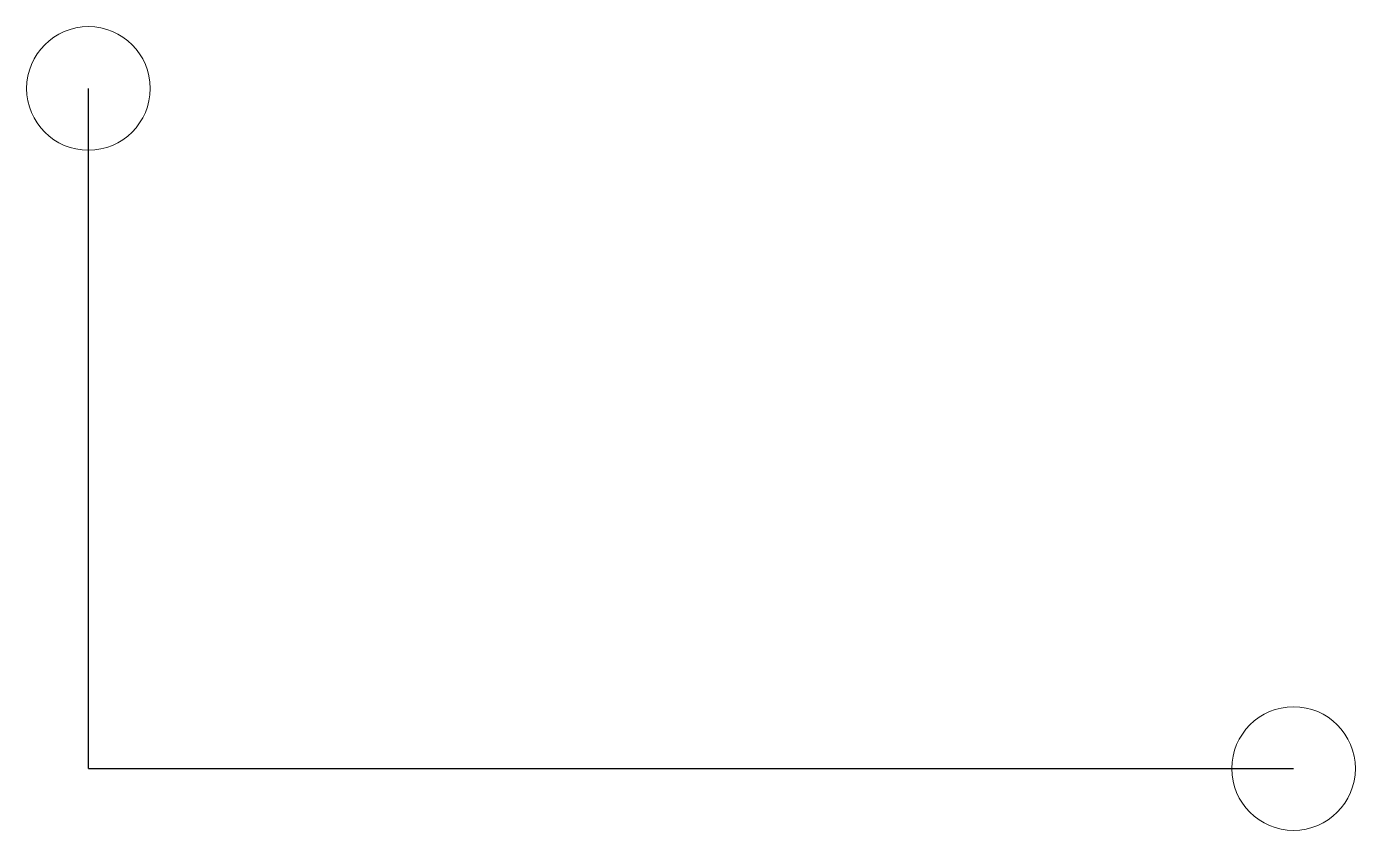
# Model space of a CAD drawing. Header units: millimetres. Extents: x -2 to 41, y -2 to 24.
import ezdxf

# ---------------------------------------------------------------- set-up
doc = ezdxf.new("R2010")
doc.units = ezdxf.units.MM
doc.header["$LTSCALE"] = 10
doc.layers.add('Guide', color=4, linetype='CONTINUOUS')
doc.layers.add('MountingHoles', color=1, linetype='CONTINUOUS', lineweight=0)

msp = doc.modelspace()

# ---------------------------------------------------------------- linework, layer by layer
at = {"layer": 'Guide', "linetype": 'CONTINUOUS'}
for q in [(0, 22), (39, 0)]:
    msp.add_line((0, 0), q, dxfattribs=at)
at = {"layer": 'MountingHoles', "linetype": 'CONTINUOUS'}
for centre in [(0, 22), (39, 0)]:
    msp.add_circle(centre, 2, dxfattribs=at)

doc.saveas('drawing.dxf')
